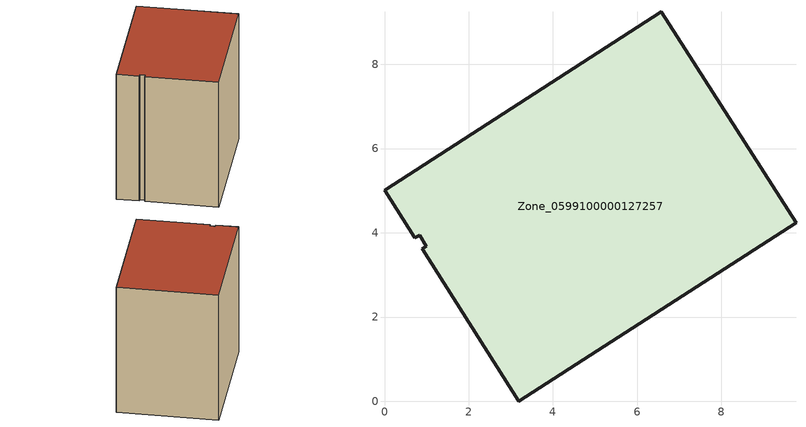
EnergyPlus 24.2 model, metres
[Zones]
Zone_0599100000127257
 floor ground (C_G): 0.89,3.62 1,3.69 0.84,3.95 0.72,3.89 0,5.01 6.58,9.25 9.77,4.24 3.19,0 z0
 wall outside (C_F): 3.19,0 9.77,4.24 6.58,9.25 0,5.01 0.72,3.89 0.84,3.95 1,3.69 0.89,3.62 3.19,0 z0:8.28
 roof outside (C_R): 1,3.69 0.89,3.62 3.19,0 9.77,4.24 6.58,9.25 0,5.01 0.72,3.89 0.84,3.95 z8.28
[BUILDING]
Pand.0599100000127257: North Axis=0; Terrain=City; Loads Convergence Tolerance Value=0.04; Temperature Convergence Tolerance Value=0.4; Solar Distribution=FullExterior; Maximum Number of Warmup Days=25; Minimum Number of Warmup Days=1
[Site:Location]
Rotterdam.The.Hague.AP_ZH_NLD Design_Conditions: Latitude=51.96; Longitude=4.45; Time Zone=1; Elevation=-4.5
[SITE:GROUNDTEMPERATURE:BUILDINGSURFACE]
18, 18, 18, 18, 18, 18, 18, 18, 18, 18, 18, 18
[MATERIAL] Thermal Absorptance=0.9; Solar Absorptance=0.7; Visible Absorptance=0.7
Name | Roughness | Thickness | Conductivity | Density | Specific Heat
G.TI.1946-1964 | MediumSmooth | 0.15 | 1 | 540 | 1210
F.TI.1946-1964 | Rough | 0.3 | 0.857143 | 1920 | 840
R.TI.1946-1964 | MediumRough | 0.2 | 0.277778 | 1500 | 1000
[CONSTRUCTION]
C_G: G.TI.1946-1964
C_F: F.TI.1946-1964
C_R: R.TI.1946-1964
[ZONE]
Zone_0599100000127257: Type=1; Multiplier=1; Ceiling Height=Autocalculate; Volume=Autocalculate; Floor Area=autocalculate; Part of Total Floor Area=Yes
[ZONEINFILTRATION:DESIGNFLOWRATE]
Infil_Zone_0599100000127257: Zone or ZoneList or Space or SpaceList=Zone_0599100000127257; Schedule=AlwaysOn; Design Flow Rate Calculation Method=Flow/Area; Flow Rate per Floor Area=0.003; Constant Term Coefficient=1; Temperature Term Coefficient=0; Velocity Term Coefficient=0; Velocity Squared Term Coefficient=0
[HVACTEMPLATE:ZONE:IDEALLOADSAIRSYSTEM]
Zone_0599100000127257: Maximum Heating Supply Air Temperature=50; Minimum Cooling Supply Air Temperature=13; Maximum Heating Supply Air Humidity Ratio=0.0156; Minimum Cooling Supply Air Humidity Ratio=0.0077; Heating Limit=NoLimit; Cooling Limit=NoLimit; Dehumidification Control Type=ConstantSensibleHeatRatio; Cooling Sensible Heat Ratio=0.7; Dehumidification Setpoint=60; Humidification Control Type=None; Humidification Setpoint=30; Outdoor Air Method=None; Outdoor Air Flow Rate per Person=0.00944; Outdoor Air Flow Rate per Zone Floor Area=0; Outdoor Air Flow Rate per Zone=0; Demand Controlled Ventilation Type=None; Outdoor Air Economizer Type=NoEconomizer; Heat Recovery Type=None; Sensible Heat Recovery Effectiveness=0.7; Latent Heat Recovery Effectiveness=0.65
[ZONECONTROL:THERMOSTAT]
ThermostatControl_Zone_0599100000127257: Zone or ZoneList=Zone_0599100000127257; Control Type Schedule=DualSetpointControlType; Control 1=Thermostat_Zone_0599100000127257; Temperature Difference Between Cutout And Setpoint=0
[THERMOSTATSETPOINT:DUALSETPOINT]
Thermostat_Zone_0599100000127257: Heating Setpoint Temperature Schedule=HeatingSetpoint_Zone_0599100000127257; Cooling Setpoint Temperature Schedule=CoolingSetpoint_Zone_0599100000127257
[SCHEDULE:COMPACT]
HeatingSetpoint_Zone_0599100000127257: Through: 12/31, For: AllDays, Until: 24:00, 21
CoolingSetpoint_Zone_0599100000127257: Through: 12/31, For: AllDays, Until: 24:00, 24
DualSetpointControlType: Through: 12/31, For: AllDays, Until: 24:00, 4
AlwaysOn: Through: 12/31, For: AllDays, Until: 24:00, 1
